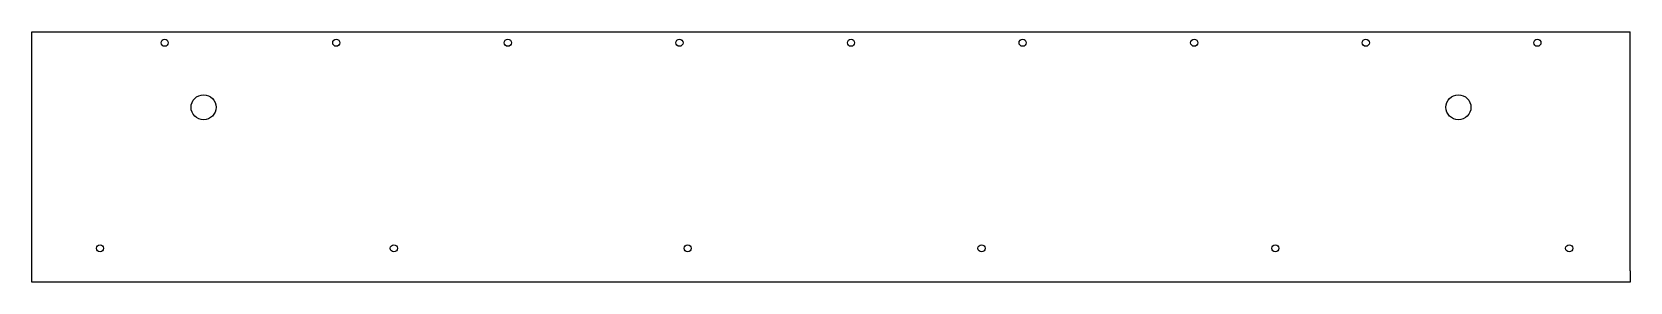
# Model space of a CAD drawing. Extents: x 0 to 55.9, y 0 to 8.8.
import ezdxf

# ---------------------------------------------------------------- set-up
doc = ezdxf.new("R2010")
doc.units = 0
doc.header["$LTSCALE"] = 1.21
doc.layers.get('0').update_dxf_attribs({"linetype": 'CONTINUOUS'})
doc.layers.add('DTM_AXES', color=7, linetype='CONTINUOUS')
doc.layers.add('DTM_SURFS', color=7, linetype='CONTINUOUS')

msp = doc.modelspace()

# ---------------------------------------------------------------- linework, layer by layer
at = {"color": 3, "linetype": 'CONTINUOUS'}
for p, q in [((0, 0.473), (0, 1.843)), ((55.88, 0.473), (55.88, 1.843)), ((0, 0), (0, 0.399)), ((55.88, 0), (0, 0)), ((55.88, 0.399), (55.88, 0))]:
    msp.add_line(p, q, dxfattribs=at)
at = {"layer": 'DTM_AXES', "color": 3, "linetype": 'CONTINUOUS'}
for p, q in [((0, 3.639), (0, 3.713)), ((55.88, 3.639), (55.88, 3.713)), ((0, 2.306), (0, 2.38)), ((55.88, 2.306), (55.88, 2.38)), ((0, 1.843), (0, 1.917)), ((55.88, 1.843), (55.88, 1.917)), ((0, 0.399), (0, 0.473)), ((55.88, 0.399), (55.88, 0.473))]:
    msp.add_line(p, q, dxfattribs=at)
for centre, radius in [((4.64, 8.383), 0.125), ((10.64, 8.383), 0.125), ((16.64, 8.383), 0.125), ((22.64, 8.383), 0.125), ((28.64, 8.383), 0.125), ((34.64, 8.383), 0.125), ((40.64, 8.383), 0.125), ((46.64, 8.383), 0.125), ((52.64, 8.383), 0.125), ((6, 6.123), 0.438), ((49.88, 6.123), 0.438), ((2.38, 1.183), 0.125), ((12.655, 1.183), 0.125), ((22.929, 1.183), 0.125), ((33.204, 1.183), 0.125), ((43.478, 1.183), 0.125), ((53.753, 1.183), 0.125)]:
    msp.add_circle(centre, radius, dxfattribs=at)
at = {"layer": 'DTM_SURFS', "color": 3, "linetype": 'CONTINUOUS'}
for p, q in [((0, 3.713), (0, 8.763)), ((0, 8.763), (55.88, 8.763)), ((55.88, 3.713), (55.88, 8.763)), ((0, 2.38), (0, 3.639)), ((55.88, 2.38), (55.88, 3.639)), ((0, 1.917), (0, 2.306)), ((55.88, 1.917), (55.88, 2.306))]:
    msp.add_line(p, q, dxfattribs=at)

doc.saveas('drawing.dxf')
